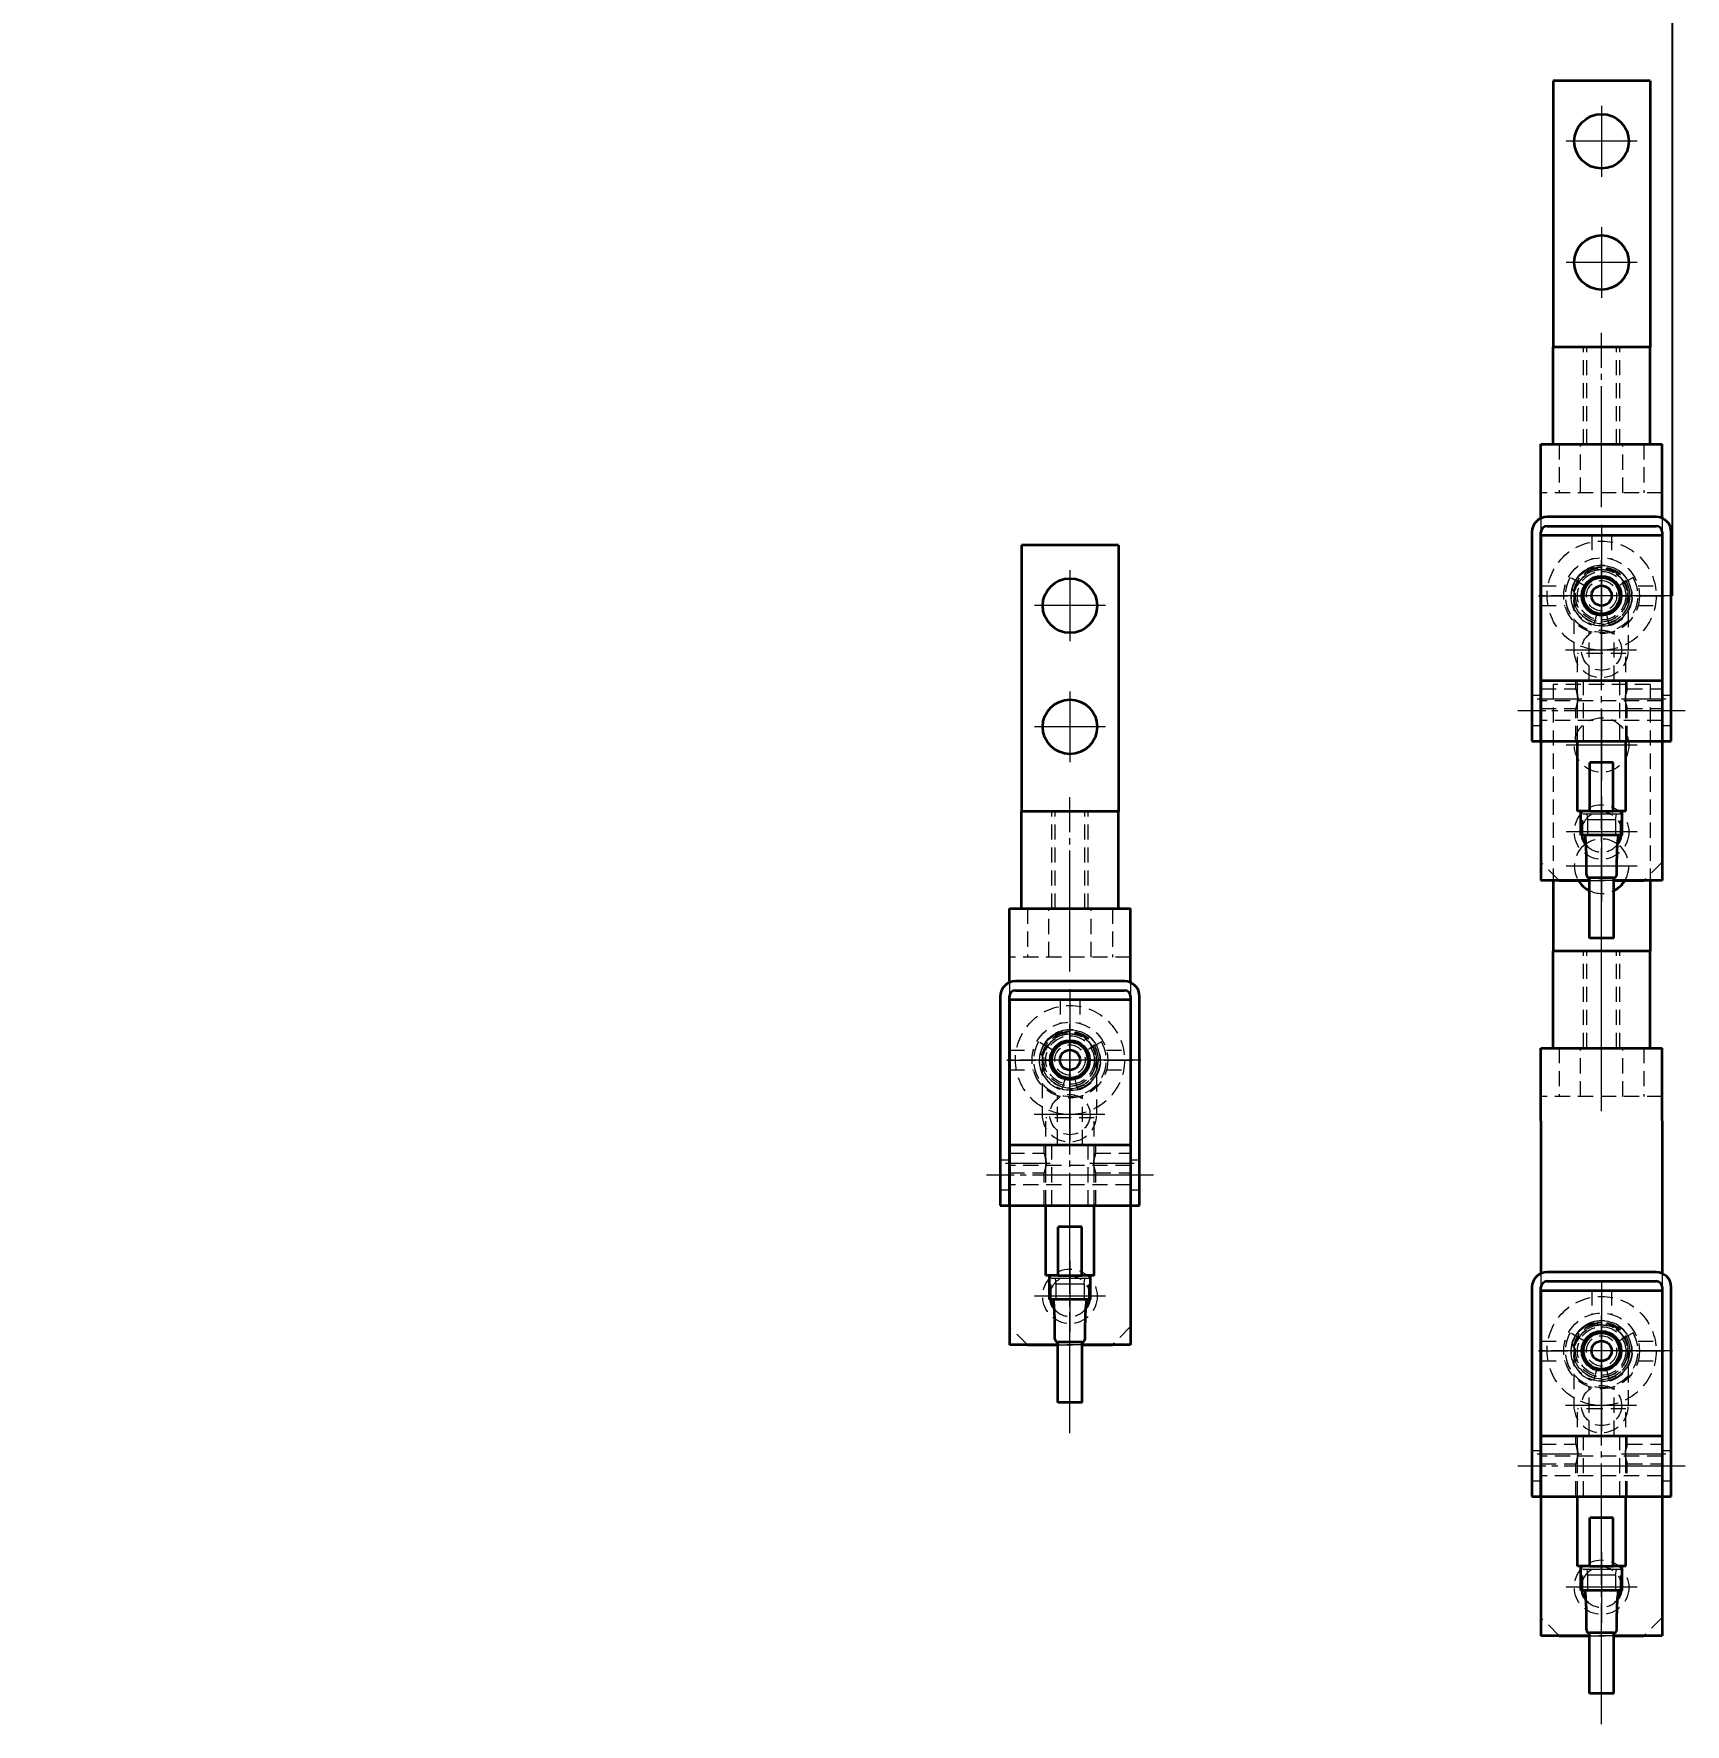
# Model space of a CAD drawing. Header units: millimetres. Extents: x 9439 to 18429, y 1498 to 3280.
# Drawn here: x 10300.6 to 10573.1, y 2663.4 to 2942.4 of the extents above; entities that cross this region are included whole.
import ezdxf

# ---------------------------------------------------------------- set-up
doc = ezdxf.new("R2010")
doc.units = ezdxf.units.MM
doc.linetypes.add('CENTER-HOKUTO', pattern=[23, 20, -1, 1, -1])
doc.linetypes.add('HIDDEN-HOKUTO', pattern=[3.8, 2.5, -1.3])
doc.layers.add('AM_7', color=2, linetype='CENTER-HOKUTO', lineweight=30)
doc.layers.add('AM_HID', color=1, linetype='HIDDEN-HOKUTO', lineweight=25)
doc.layers.add('word_dim', color=253, linetype='Continuous')
doc.styles.get("Standard").update_dxf_attribs({"font": 'romans.shx', "bigfont": 'bigfont.shx'})
doc.dimstyles.new('RS1-6', dxfattribs={"dimscale": 6, "dimtxt": 3.5, "dimasz": 3, "dimexe": 1, "dimexo": 0, "dimgap": 1, "dimtad": 3, "dimdsep": 46, "dimtxsty": 'Standard', "dimblk1": 'OPEN', "dimblk2": 'OPEN', "dimsah": 1, "dimcen": 0, "dimclrd": 256, "dimclre": 256, "dimclrt": 3, "dimadec": 0, "dimazin": 0, "dimtfac": 1, "dimtmove": 0, "dimatfit": 3, "dimldrblk": 'OPEN', "dimfxl": 0, "dimtolj": 1, "dimtzin": 0, "dimarcsym": 0})

# ---------------------------------------------------------------- blocks, each defined once
blk = doc.blocks.new('_Open')
at = {"color": 0, "lineweight": -2}
for p, q in [((-1, 0.167), (0, 0)), ((-1, -0.167), (0, 0)), ((0, 0), (-1, 0))]:
    blk.add_line(p, q, dxfattribs=at)
blk = doc.blocks.new('*D268')
at = {"layer": 'DEFPOINTS', "color": 0, "linetype": 'Continuous', "ltscale": 2}
for p in [(10571.05, 3021.93), (10571.05, 2849.66), (9753.73, 2829.08)]:
    blk.add_point(p, dxfattribs=at)
at = {"layer": 'word_dim', "linetype": 'Continuous', "lineweight": -2, "ltscale": 2}
for p, q in [((9753.73, 2829.08), (9753.73, 3027.93)), ((10571.05, 2849.66), (10571.05, 3027.93)), ((9771.73, 3021.93), (10553.05, 3021.93))]:
    blk.add_line(p, q, dxfattribs=at)
at = {"layer": 'word_dim', "linetype": 'Continuous', "lineweight": -2, "ltscale": 2, "xscale": 18, "yscale": 18, "zscale": 18, "rotation": 180}
blk.add_blockref('_Open', (9753.73, 3021.93), dxfattribs=at)
at = {"layer": 'word_dim', "linetype": 'Continuous', "lineweight": -2, "ltscale": 2, "xscale": 18, "yscale": 18, "zscale": 18}
blk.add_blockref('_Open', (10571.05, 3021.93), dxfattribs=at)
at = {"layer": 'word_dim', "color": 3, "linetype": 'Continuous', "ltscale": 2, "insert": (10162.39, 3038.43), "char_height": 21, "attachment_point": 5}
blk.add_mtext('\\A1;817.32', dxfattribs=at)

msp = doc.modelspace()

# ---------------------------------------------------------------- linework, layer by layer
at = {"color": 7, "lineweight": 35, "ltscale": 0.4}
for p, q in [((10567.349, 2934.659), (10551.349, 2934.659)), ((10551.349, 2874.659), (10551.349, 2890.659)), ((10567.349, 2890.659), (10551.349, 2890.659)), ((10567.349, 2874.659), (10567.349, 2890.659)), ((10479.601, 2858.019), (10463.601, 2858.019)), ((10463.601, 2798.019), (10463.601, 2814.019)), ((10479.601, 2814.019), (10463.601, 2814.019)), ((10479.601, 2798.019), (10479.601, 2814.019)), ((10551.349, 2775.006), (10551.349, 2791.006)), ((10567.349, 2791.006), (10551.349, 2791.006))]:
    msp.add_line(p, q, dxfattribs=at)
at = {"color": 7, "lineweight": 35}
for p, q in [((10551.349, 2934.659), (10551.349, 2890.659)), ((10567.349, 2934.659), (10567.349, 2890.659)), ((10549.349, 2874.659), (10569.349, 2874.659)), ((10547.849, 2860.159), (10547.849, 2825.659)), ((10549.349, 2825.659), (10549.349, 2860.159)), ((10569.349, 2860.159), (10569.349, 2825.659)), ((10570.849, 2825.659), (10570.849, 2860.159)), ((10463.601, 2858.019), (10463.601, 2814.019)), ((10479.601, 2858.019), (10479.601, 2814.019)), ((10549.349, 2859.659), (10569.349, 2859.659)), ((10549.349, 2859.659), (10549.349, 2835.659)), ((10569.349, 2859.659), (10569.349, 2835.659)), ((10549.349, 2835.659), (10569.349, 2835.659)), ((10549.349, 2835.659), (10569.349, 2835.659)), ((10549.349, 2825.659), (10569.349, 2825.659)), ((10549.349, 2825.659), (10549.349, 2802.659)), ((10569.349, 2825.659), (10569.349, 2802.659)), ((10569.349, 2825.659), (10569.349, 2805.659)), ((10461.601, 2798.019), (10481.601, 2798.019)), ((10460.101, 2783.519), (10460.101, 2749.019)), ((10461.601, 2749.019), (10461.601, 2783.519)), ((10461.601, 2783.019), (10481.601, 2783.019)), ((10461.601, 2783.019), (10461.601, 2759.019)), ((10481.601, 2783.519), (10481.601, 2749.019)), ((10481.601, 2783.019), (10481.601, 2759.019)), ((10483.101, 2749.019), (10483.101, 2783.519)), ((10549.349, 2775.006), (10569.349, 2775.006)), ((10549.349, 2763.006), (10549.349, 2737.798)), ((10569.349, 2763.006), (10569.349, 2737.798)), ((10461.601, 2759.019), (10481.601, 2759.019)), ((10461.601, 2759.019), (10481.601, 2759.019)), ((10461.601, 2749.019), (10481.601, 2749.019)), ((10461.601, 2749.019), (10461.601, 2726.019)), ((10481.601, 2749.019), (10481.601, 2726.019)), ((10481.601, 2749.019), (10481.601, 2729.019)), ((10547.849, 2735.506), (10547.849, 2701.006)), ((10549.349, 2701.006), (10549.349, 2735.506)), ((10549.349, 2735.006), (10569.349, 2735.006)), ((10549.349, 2735.006), (10549.349, 2711.006)), ((10569.349, 2735.506), (10569.349, 2701.006)), ((10569.349, 2735.006), (10569.349, 2711.006)), ((10570.849, 2701.006), (10570.849, 2735.506)), ((10549.349, 2711.006), (10569.349, 2711.006)), ((10549.349, 2711.006), (10569.349, 2711.006)), ((10549.349, 2701.006), (10569.349, 2701.006)), ((10549.349, 2701.006), (10549.349, 2678.006)), ((10569.349, 2701.006), (10569.349, 2678.006)), ((10569.349, 2701.006), (10569.349, 2681.006))]:
    msp.add_line(p, q, dxfattribs=at)
at = {"color": 7, "lineweight": 35, "ltscale": 0.3}
for p, q in [((10549.349, 2862.659), (10549.349, 2874.659)), ((10569.349, 2862.659), (10569.349, 2874.659)), ((10481.601, 2786.019), (10481.601, 2798.019)), ((10549.349, 2763.006), (10549.349, 2775.006)), ((10569.349, 2763.006), (10569.349, 2775.006))]:
    msp.add_line(p, q, dxfattribs=at)
at = {"color": 7, "lineweight": 35, "ltscale": 0.005215}
msp.add_line((10549.349, 2862.659), (10549.349, 2862.451), dxfattribs=at)
at = {"color": 7, "lineweight": 35, "ltscale": 0.45}
for p, q in [((10568.349, 2862.659), (10550.349, 2862.659)), ((10550.349, 2861.159), (10568.349, 2861.159)), ((10480.601, 2786.019), (10462.601, 2786.019)), ((10462.601, 2784.519), (10480.601, 2784.519)), ((10568.349, 2738.006), (10550.349, 2738.006)), ((10550.349, 2736.506), (10568.349, 2736.506))]:
    msp.add_line(p, q, dxfattribs=at)
at = {"color": 7, "lineweight": 35, "ltscale": 0.005217}
for p, q in [((10569.349, 2862.659), (10569.349, 2862.45)), ((10481.601, 2786.019), (10481.601, 2785.81))]:
    msp.add_line(p, q, dxfattribs=at)
at = {"color": 7, "lineweight": 35, "ltscale": 0.00625}
for p, q in [((10556.099, 2849.659), (10556.349, 2849.659)), ((10556.749, 2851.156), (10556.533, 2851.281)), ((10562.166, 2851.281), (10561.949, 2851.156)), ((10562.349, 2849.659), (10562.599, 2849.659)), ((10469.001, 2774.516), (10468.784, 2774.64)), ((10474.418, 2774.64), (10474.201, 2774.516)), ((10468.351, 2773.019), (10468.601, 2773.019)), ((10474.601, 2773.019), (10474.851, 2773.019)), ((10556.749, 2726.503), (10556.533, 2726.628)), ((10562.166, 2726.628), (10561.949, 2726.503)), ((10556.099, 2725.006), (10556.349, 2725.006)), ((10562.349, 2725.006), (10562.599, 2725.006)), ((10558.573, 2722.108), (10558.508, 2721.867)), ((10560.19, 2721.867), (10560.126, 2722.108))]:
    msp.add_line(p, q, dxfattribs=at)
at = {"color": 7, "lineweight": 35, "ltscale": 0.006249}
for p, q in [((10558.573, 2846.761), (10558.508, 2846.52)), ((10560.19, 2846.52), (10560.126, 2846.761)), ((10470.825, 2770.121), (10470.76, 2769.88)), ((10472.442, 2769.88), (10472.378, 2770.121))]:
    msp.add_line(p, q, dxfattribs=at)
at = {"color": 7, "lineweight": 35, "ltscale": 0.25}
for p, q in [((10549.349, 2835.659), (10549.349, 2825.659)), ((10569.349, 2835.659), (10569.349, 2825.659)), ((10557.349, 2793.109), (10557.349, 2803.109)), ((10561.349, 2793.109), (10561.349, 2803.109)), ((10461.601, 2759.019), (10461.601, 2749.019)), ((10481.601, 2759.019), (10481.601, 2749.019)), ((10469.601, 2716.469), (10469.601, 2726.469)), ((10473.601, 2716.469), (10473.601, 2726.469)), ((10549.349, 2711.006), (10549.349, 2701.006)), ((10569.349, 2711.006), (10569.349, 2701.006)), ((10557.349, 2668.456), (10557.349, 2678.456)), ((10561.349, 2668.456), (10561.349, 2678.456))]:
    msp.add_line(p, q, dxfattribs=at)
at = {"color": 7, "lineweight": 35, "ltscale": 0.0375}
for p, q in [((10547.849, 2825.659), (10549.349, 2825.659)), ((10569.349, 2825.659), (10570.849, 2825.659)), ((10460.101, 2749.019), (10461.601, 2749.019)), ((10481.601, 2749.019), (10483.101, 2749.019)), ((10547.849, 2701.006), (10549.349, 2701.006)), ((10569.349, 2701.006), (10570.849, 2701.006))]:
    msp.add_line(p, q, dxfattribs=at)
at = {"color": 7, "lineweight": 35, "ltscale": 0.288748}
for p, q in [((10555.349, 2814.109), (10555.349, 2825.659)), ((10467.601, 2737.469), (10467.601, 2749.019)), ((10555.349, 2689.456), (10555.349, 2701.006)), ((10563.349, 2689.456), (10563.349, 2701.006))]:
    msp.add_line(p, q, dxfattribs=at)
at = {"color": 7, "lineweight": 35, "ltscale": 0.28875}
msp.add_line((10563.349, 2814.109), (10563.349, 2825.659), dxfattribs=at)
at = {"color": 7, "lineweight": 35, "ltscale": 0.04841}
for p, q in [((10559.349, 2822.109), (10557.413, 2822.109)), ((10473.538, 2745.469), (10471.601, 2745.469)), ((10559.349, 2697.456), (10557.413, 2697.456))]:
    msp.add_line(p, q, dxfattribs=at)
at = {"color": 7, "lineweight": 35, "ltscale": 0.2}
for p, q in [((10557.413, 2814.109), (10557.413, 2822.109)), ((10561.286, 2814.109), (10561.286, 2822.109)), ((10557.349, 2802.659), (10549.349, 2802.659)), ((10569.349, 2802.659), (10561.349, 2802.659)), ((10469.665, 2737.469), (10469.665, 2745.469)), ((10473.538, 2737.469), (10473.538, 2745.469)), ((10557.413, 2689.456), (10557.413, 2697.456)), ((10561.286, 2689.456), (10561.286, 2697.456)), ((10557.349, 2678.006), (10549.349, 2678.006)), ((10569.349, 2678.006), (10561.349, 2678.006))]:
    msp.add_line(p, q, dxfattribs=at)
at = {"color": 7, "lineweight": 35, "ltscale": 0.048413}
for p, q in [((10561.286, 2822.109), (10559.349, 2822.109)), ((10471.601, 2745.469), (10469.665, 2745.469)), ((10561.286, 2697.456), (10559.349, 2697.456))]:
    msp.add_line(p, q, dxfattribs=at)
at = {"color": 7, "lineweight": 35, "ltscale": 0.05159}
for p, q in [((10557.413, 2814.109), (10555.349, 2814.109)), ((10475.601, 2737.469), (10473.538, 2737.469)), ((10557.413, 2689.456), (10555.349, 2689.456))]:
    msp.add_line(p, q, dxfattribs=at)
at = {"color": 7, "lineweight": 35, "ltscale": 0.1}
for p, q in [((10555.949, 2810.109), (10555.949, 2814.109)), ((10562.749, 2810.109), (10562.749, 2814.109)), ((10468.201, 2733.469), (10468.201, 2737.469)), ((10475.001, 2733.469), (10475.001, 2737.469)), ((10555.949, 2685.456), (10555.949, 2689.456)), ((10562.749, 2685.456), (10562.749, 2689.456))]:
    msp.add_line(p, q, dxfattribs=at)
at = {"color": 7, "lineweight": 35, "ltscale": 0.096823}
for p, q in [((10557.413, 2814.109), (10561.286, 2814.109)), ((10469.665, 2737.469), (10473.538, 2737.469)), ((10557.413, 2689.456), (10561.286, 2689.456))]:
    msp.add_line(p, q, dxfattribs=at)
at = {"color": 7, "lineweight": 35, "ltscale": 0.051587}
for p, q in [((10563.349, 2814.109), (10561.286, 2814.109)), ((10469.665, 2737.469), (10467.601, 2737.469)), ((10563.349, 2689.456), (10561.286, 2689.456))]:
    msp.add_line(p, q, dxfattribs=at)
at = {"color": 7, "lineweight": 35, "ltscale": 0.085001}
for p, q in [((10559.349, 2810.109), (10555.949, 2810.109)), ((10562.749, 2810.109), (10559.349, 2810.109)), ((10471.601, 2733.469), (10468.201, 2733.469)), ((10562.749, 2685.456), (10559.349, 2685.456))]:
    msp.add_line(p, q, dxfattribs=at)
at = {"color": 7, "lineweight": 35, "ltscale": 0.067499}
msp.add_line((10556.849, 2803.609), (10556.849, 2806.309), dxfattribs=at)
at = {"color": 7, "lineweight": 35, "ltscale": 0.0675}
for p, q in [((10561.849, 2803.609), (10561.849, 2806.309)), ((10469.101, 2726.969), (10469.101, 2729.669)), ((10474.101, 2726.969), (10474.101, 2729.669)), ((10556.849, 2678.956), (10556.849, 2681.656)), ((10561.849, 2678.956), (10561.849, 2681.656))]:
    msp.add_line(p, q, dxfattribs=at)
at = {"color": 7, "lineweight": 35, "ltscale": 0.291327}
for p, q in [((10551.349, 2802.659), (10551.349, 2791.006)), ((10567.349, 2802.659), (10567.349, 2791.006))]:
    msp.add_line(p, q, dxfattribs=at)
at = {"color": 7, "lineweight": 35, "ltscale": 0.125}
for p, q in [((10552.349, 2802.659), (10557.349, 2802.659)), ((10561.349, 2802.659), (10566.349, 2802.659)), ((10552.349, 2678.006), (10557.349, 2678.006)), ((10561.349, 2678.006), (10566.349, 2678.006))]:
    msp.add_line(p, q, dxfattribs=at)
at = {"color": 7, "lineweight": 35, "ltscale": 0.05}
for p, q in [((10559.349, 2803.109), (10557.349, 2803.109)), ((10561.349, 2803.109), (10559.349, 2803.109)), ((10559.349, 2793.109), (10557.349, 2793.109)), ((10561.349, 2793.109), (10559.349, 2793.109)), ((10471.601, 2726.469), (10469.601, 2726.469)), ((10473.601, 2726.469), (10471.601, 2726.469)), ((10471.601, 2716.469), (10469.601, 2716.469)), ((10473.601, 2716.469), (10471.601, 2716.469)), ((10559.349, 2678.456), (10557.349, 2678.456)), ((10561.349, 2678.456), (10559.349, 2678.456)), ((10559.349, 2668.456), (10557.349, 2668.456)), ((10561.349, 2668.456), (10559.349, 2668.456))]:
    msp.add_line(p, q, dxfattribs=at)
at = {"color": 7, "lineweight": 35, "ltscale": 0.300001}
msp.add_line((10461.601, 2786.019), (10461.601, 2798.019), dxfattribs=at)
at = {"color": 7, "lineweight": 35, "ltscale": 0.400001}
msp.add_line((10567.349, 2775.006), (10567.349, 2791.006), dxfattribs=at)
at = {"color": 7, "lineweight": 35, "ltscale": 0.005216}
msp.add_line((10461.601, 2786.019), (10461.601, 2785.81), dxfattribs=at)
at = {"color": 7, "lineweight": 35, "ltscale": 0.288749}
msp.add_line((10475.601, 2737.469), (10475.601, 2749.019), dxfattribs=at)
at = {"color": 7, "lineweight": 35, "ltscale": 0.084998}
for p, q in [((10475.001, 2733.469), (10471.601, 2733.469)), ((10559.349, 2685.456), (10555.949, 2685.456))]:
    msp.add_line(p, q, dxfattribs=at)
at = {"color": 7, "lineweight": 35, "ltscale": 0.199997}
msp.add_line((10469.601, 2726.019), (10461.601, 2726.019), dxfattribs=at)
at = {"color": 7, "lineweight": 35, "ltscale": 0.124997}
msp.add_line((10464.601, 2726.019), (10469.601, 2726.019), dxfattribs=at)
at = {"color": 7, "lineweight": 35, "ltscale": 0.200003}
msp.add_line((10481.601, 2726.019), (10473.601, 2726.019), dxfattribs=at)
at = {"color": 7, "lineweight": 35, "ltscale": 0.125003}
msp.add_line((10473.601, 2726.019), (10478.601, 2726.019), dxfattribs=at)
at = {"color": 7, "lineweight": 35}
for centre, radius in [((10559.349, 2924.659), 4.5), ((10559.349, 2904.659), 4.5), ((10471.601, 2848.019), 4.5), ((10559.349, 2849.659), 3.25), ((10559.349, 2849.659), 3), ((10559.349, 2849.659), 1.66), ((10471.601, 2828.019), 4.5), ((10471.601, 2773.019), 3.25), ((10471.601, 2773.019), 3), ((10471.601, 2773.019), 1.66), ((10559.349, 2725.006), 3.25), ((10559.349, 2725.006), 3), ((10559.349, 2725.006), 1.66)]:
    msp.add_circle(centre, radius, dxfattribs=at)
for centre, radius, start, end in [((10550.349, 2860.159), 2.5, 89.99995, 179.99995), ((10568.349, 2860.159), 2.5, 359.99995, 89.99995), ((10550.349, 2860.159), 1, 89.99995, 179.99995), ((10568.349, 2860.159), 1, 359.99995, 89.99995), ((10559.349, 2849.659), 3, 359.99995, 29.92639), ((10559.349, 2849.659), 3, 254.99995, 284.99995), ((10559.349, 2810.659), 3.323, 189.52775, 219.24853), ((10522.569, 2806.309), 34.28, 359.99995, 6.3644), ((10596.129, 2806.309), 34.28, 173.6355, 179.99995), ((10559.349, 2810.659), 3.323, 320.75069, 350.47214), ((10559.349, 2805.006), 4.5, 125.02997, 126.00031), ((10559.349, 2805.006), 4.5, 54.00321, 54.97557), ((10559.349, 2805.006), 4.5, 211.43528, 243.60945), ((10557.349, 2803.609), 0.5, 180.00195, 270.53122), ((10561.349, 2803.609), 0.5, 269.46868, 359.99796), ((10559.349, 2805.006), 4.5, 296.38505, 328.56452), ((10462.601, 2783.519), 2.5, 89.99995, 179.99995), ((10462.601, 2783.519), 1, 89.99995, 179.99995), ((10480.601, 2783.519), 2.5, 359.99995, 89.99995), ((10480.601, 2783.519), 1, 359.99995, 89.99995), ((10471.601, 2773.019), 3, 359.99995, 29.92639), ((10471.601, 2773.019), 3, 254.99995, 284.99995), ((10550.349, 2735.506), 2.5, 89.99995, 179.99995), ((10568.349, 2735.506), 2.5, 359.99995, 89.99995), ((10550.349, 2735.506), 1, 89.99995, 179.99995), ((10568.349, 2735.506), 1, 359.99995, 89.99995), ((10471.601, 2734.019), 3.323, 189.52775, 219.24853), ((10434.821, 2729.669), 34.28, 359.99995, 6.3644), ((10508.381, 2729.669), 34.28, 173.6355, 179.99995), ((10471.601, 2734.019), 3.323, 320.75069, 350.47214), ((10469.601, 2726.969), 0.5, 180.00195, 270.53122), ((10473.601, 2726.969), 0.5, 269.46868, 359.99796), ((10559.349, 2725.006), 3, 359.99995, 29.92639), ((10559.349, 2725.006), 3, 254.99995, 284.99995), ((10559.349, 2686.006), 3.323, 189.52775, 219.24853), ((10522.569, 2681.656), 34.28, 359.99995, 6.3644), ((10596.129, 2681.656), 34.28, 173.6355, 179.99995), ((10559.349, 2686.006), 3.323, 320.75069, 350.47214), ((10557.349, 2678.956), 0.5, 180.00195, 270.53122), ((10561.349, 2678.956), 0.5, 269.46868, 359.99796)]:
    msp.add_arc(centre, radius, start, end, dxfattribs=at)
at = {"layer": 'AM_7', "color": 2, "lineweight": 13}
for p, q in [((10559.349, 2930.509), (10559.349, 2918.809)), ((10565.199, 2924.659), (10553.499, 2924.659)), ((10559.349, 2910.509), (10559.349, 2898.809)), ((10565.199, 2904.659), (10553.499, 2904.659)), ((10559.349, 2864.259), (10559.349, 2893.059)), ((10559.349, 2861.359), (10559.349, 2837.959)), ((10559.349, 2860.056), (10559.349, 2855.299)), ((10559.267, 2855.509), (10559.267, 2843.809)), ((10471.601, 2853.869), (10471.601, 2842.169)), ((10571.049, 2849.659), (10547.649, 2849.659)), ((10548.953, 2849.659), (10553.71, 2849.659)), ((10565.117, 2849.659), (10553.418, 2849.659)), ((10559.349, 2788.054), (10559.349, 2848.714)), ((10564.989, 2849.659), (10569.746, 2849.659)), ((10477.451, 2848.019), (10465.751, 2848.019)), ((10559.267, 2846.509), (10559.267, 2834.809)), ((10559.349, 2844.98), (10559.349, 2836.339)), ((10565.117, 2840.659), (10553.418, 2840.659)), ((10563.67, 2840.659), (10555.029, 2840.659)), ((10471.601, 2833.869), (10471.601, 2822.169)), ((10548.737, 2832.659), (10556.083, 2832.659)), ((10562.64, 2832.659), (10569.959, 2832.659)), ((10573.149, 2830.659), (10545.549, 2830.659)), ((10559.349, 2830.856), (10559.349, 2819.156)), ((10477.451, 2828.019), (10465.751, 2828.019)), ((10565.199, 2825.006), (10553.499, 2825.006)), ((10471.601, 2787.619), (10471.601, 2816.419)), ((10559.349, 2816.509), (10559.349, 2804.809)), ((10565.199, 2810.659), (10553.499, 2810.659)), ((10559.349, 2810.856), (10559.349, 2799.156)), ((10565.199, 2805.006), (10553.499, 2805.006)), ((10559.349, 2764.606), (10559.349, 2793.406)), ((10559.349, 2773.406), (10559.349, 2792.606)), ((10471.601, 2784.719), (10471.601, 2761.319)), ((10471.601, 2783.415), (10471.601, 2778.659)), ((10471.519, 2778.869), (10471.519, 2767.169)), ((10483.301, 2773.019), (10459.901, 2773.019)), ((10461.205, 2773.019), (10465.961, 2773.019)), ((10477.369, 2773.019), (10465.669, 2773.019)), ((10471.601, 2711.414), (10471.601, 2772.074)), ((10477.241, 2773.019), (10481.997, 2773.019)), ((10471.519, 2769.869), (10471.519, 2758.169)), ((10471.601, 2768.34), (10471.601, 2759.699)), ((10477.369, 2764.019), (10465.669, 2764.019)), ((10475.922, 2764.019), (10467.281, 2764.019)), ((10485.401, 2754.019), (10457.801, 2754.019)), ((10460.989, 2756.019), (10468.335, 2756.019)), ((10474.892, 2756.019), (10482.211, 2756.019)), ((10471.601, 2739.869), (10471.601, 2728.169)), ((10559.349, 2736.706), (10559.349, 2713.306)), ((10559.349, 2735.403), (10559.349, 2730.646)), ((10477.451, 2734.019), (10465.751, 2734.019)), ((10559.267, 2730.856), (10559.267, 2719.156)), ((10571.049, 2725.006), (10547.649, 2725.006)), ((10548.953, 2725.006), (10553.71, 2725.006)), ((10565.117, 2725.006), (10553.418, 2725.006)), ((10559.349, 2663.401), (10559.349, 2724.061)), ((10564.989, 2725.006), (10569.746, 2725.006)), ((10559.267, 2721.856), (10559.267, 2710.156)), ((10559.349, 2720.327), (10559.349, 2711.686)), ((10565.117, 2716.006), (10553.418, 2716.006)), ((10563.67, 2716.006), (10555.029, 2716.006)), ((10548.737, 2708.006), (10556.083, 2708.006)), ((10562.64, 2708.006), (10569.959, 2708.006)), ((10573.149, 2706.006), (10545.549, 2706.006)), ((10559.349, 2691.856), (10559.349, 2680.156)), ((10565.199, 2686.006), (10553.499, 2686.006))]:
    msp.add_line(p, q, dxfattribs=at)
at = {"layer": 'AM_HID', "color": 1, "lineweight": 13}
for p, q in [((10556.349, 2874.659), (10556.349, 2890.659)), ((10556.349, 2874.659), (10556.349, 2890.659)), ((10556.891, 2874.659), (10556.891, 2890.659)), ((10556.891, 2874.659), (10556.891, 2890.659)), ((10561.808, 2874.659), (10561.808, 2890.659)), ((10561.808, 2874.659), (10561.808, 2890.659)), ((10562.349, 2874.659), (10562.349, 2890.659)), ((10562.349, 2874.659), (10562.349, 2890.659)), ((10551.349, 2874.659), (10567.349, 2874.659)), ((10552.349, 2874.659), (10552.349, 2866.659)), ((10555.849, 2866.659), (10555.849, 2874.659)), ((10562.849, 2866.659), (10562.849, 2874.659)), ((10566.349, 2874.659), (10566.349, 2866.659)), ((10569.349, 2866.659), (10549.349, 2866.659)), ((10549.349, 2862.451), (10549.349, 2860.159)), ((10569.349, 2862.45), (10569.349, 2860.159)), ((10549.349, 2859.659), (10549.349, 2835.659)), ((10557.728, 2859.659), (10557.728, 2855.695)), ((10560.97, 2859.659), (10560.97, 2855.695)), ((10569.349, 2859.659), (10569.349, 2835.659)), ((10556.533, 2851.281), (10554.149, 2852.653)), ((10564.549, 2852.653), (10562.166, 2851.281)), ((10549.349, 2851.28), (10553.313, 2851.28)), ((10554.249, 2849.659), (10556.099, 2849.659)), ((10554.645, 2851.251), (10554.673, 2851.337)), ((10554.767, 2849.659), (10554.767, 2840.659)), ((10562.599, 2849.659), (10564.449, 2849.659)), ((10563.767, 2840.659), (10563.767, 2849.659)), ((10565.385, 2851.28), (10569.349, 2851.28)), ((10549.349, 2848.038), (10553.313, 2848.038)), ((10558.508, 2846.52), (10558.029, 2844.733)), ((10560.669, 2844.733), (10560.19, 2846.52)), ((10565.385, 2848.038), (10569.349, 2848.038)), ((10557.393, 2843.723), (10557.282, 2843.659)), ((10557.393, 2843.723), (10557.282, 2843.659)), ((10557.599, 2843.659), (10557.282, 2843.659)), ((10557.599, 2843.659), (10557.282, 2843.659)), ((10557.282, 2835.659), (10557.282, 2843.659)), ((10557.282, 2835.659), (10557.282, 2843.659)), ((10559.349, 2845.359), (10559.349, 2844.659)), ((10561.416, 2843.659), (10561.099, 2843.659)), ((10561.416, 2843.659), (10561.099, 2843.659)), ((10561.305, 2843.723), (10561.416, 2843.659)), ((10561.305, 2843.723), (10561.416, 2843.659)), ((10561.416, 2835.659), (10561.416, 2843.659)), ((10561.416, 2835.659), (10561.416, 2843.659)), ((10559.349, 2840.109), (10555.349, 2840.109)), ((10555.349, 2825.659), (10555.349, 2840.109)), ((10563.349, 2840.109), (10559.349, 2840.109)), ((10563.349, 2825.659), (10563.349, 2840.109)), ((10567.349, 2835.006), (10551.349, 2835.006)), ((10551.349, 2835.006), (10551.349, 2802.659)), ((10555.099, 2834.281), (10555.099, 2835.659)), ((10556.349, 2825.659), (10556.349, 2835.659)), ((10556.349, 2825.659), (10556.349, 2835.659)), ((10562.349, 2825.659), (10562.349, 2835.659)), ((10562.349, 2825.659), (10562.349, 2835.659)), ((10563.599, 2834.28), (10563.599, 2835.659)), ((10567.349, 2835.006), (10567.349, 2802.659)), ((10549.349, 2833.159), (10547.849, 2833.159)), ((10549.349, 2833.159), (10547.849, 2833.159)), ((10549.349, 2834.28), (10555.099, 2834.281)), ((10569.349, 2832.28), (10549.349, 2832.28)), ((10569.349, 2832.28), (10549.349, 2832.28)), ((10563.599, 2834.28), (10569.349, 2834.28)), ((10570.849, 2833.159), (10569.349, 2833.159)), ((10570.849, 2833.159), (10569.349, 2833.159)), ((10549.349, 2831.038), (10555.099, 2831.038)), ((10569.349, 2829.038), (10549.349, 2829.038)), ((10569.349, 2829.038), (10549.349, 2829.038)), ((10555.099, 2825.659), (10555.099, 2831.038)), ((10563.599, 2831.038), (10569.349, 2831.038)), ((10563.599, 2825.659), (10563.599, 2831.038)), ((10549.349, 2828.159), (10547.849, 2828.159)), ((10549.349, 2828.159), (10547.849, 2828.159)), ((10570.849, 2828.159), (10569.349, 2828.159)), ((10570.849, 2828.159), (10569.349, 2828.159)), ((10549.349, 2825.659), (10549.349, 2805.659)), ((10557.413, 2814.109), (10557.413, 2822.109)), ((10561.286, 2814.109), (10561.286, 2822.109)), ((10468.601, 2798.019), (10468.601, 2814.019)), ((10468.601, 2798.019), (10468.601, 2814.019)), ((10469.143, 2798.019), (10469.143, 2814.019)), ((10469.143, 2798.019), (10469.143, 2814.019)), ((10474.06, 2798.019), (10474.06, 2814.019)), ((10474.06, 2798.019), (10474.06, 2814.019)), ((10474.601, 2798.019), (10474.601, 2814.019)), ((10474.601, 2798.019), (10474.601, 2814.019)), ((10556.246, 2810.109), (10556.246, 2813.609)), ((10556.904, 2813.609), (10556.246, 2813.609)), ((10559.349, 2813.609), (10556.904, 2813.609)), ((10556.904, 2813.609), (10557.03, 2812.709)), ((10557.03, 2812.709), (10557.03, 2810.109)), ((10557.03, 2812.709), (10559.349, 2812.709)), ((10560.746, 2814.109), (10557.953, 2814.109)), ((10561.794, 2813.609), (10559.349, 2813.609)), ((10559.349, 2812.709), (10561.669, 2812.709)), ((10561.669, 2812.709), (10561.794, 2813.609)), ((10561.669, 2812.709), (10561.669, 2810.109)), ((10562.452, 2813.609), (10561.794, 2813.609)), ((10562.452, 2810.109), (10562.452, 2813.609)), ((10552.349, 2802.659), (10549.349, 2805.659)), ((10569.349, 2805.659), (10566.349, 2802.659)), ((10557.354, 2803.109), (10557.349, 2803.109)), ((10561.349, 2802.659), (10557.349, 2802.659)), ((10557.349, 2802.659), (10561.349, 2802.659)), ((10559.349, 2803.109), (10557.354, 2803.109)), ((10561.345, 2803.109), (10559.349, 2803.109)), ((10561.349, 2803.109), (10561.345, 2803.109)), ((10463.601, 2798.019), (10479.601, 2798.019)), ((10464.601, 2798.019), (10464.601, 2790.019)), ((10468.101, 2790.019), (10468.101, 2798.019)), ((10475.101, 2790.019), (10475.101, 2798.019)), ((10478.601, 2798.019), (10478.601, 2790.019)), ((10481.601, 2790.019), (10461.601, 2790.019)), ((10556.349, 2775.006), (10556.349, 2791.006)), ((10556.349, 2775.006), (10556.349, 2791.006)), ((10556.891, 2775.006), (10556.891, 2791.006)), ((10556.891, 2775.006), (10556.891, 2791.006)), ((10561.808, 2775.006), (10561.808, 2791.006)), ((10561.808, 2775.006), (10561.808, 2791.006)), ((10562.349, 2775.006), (10562.349, 2791.006)), ((10562.349, 2775.006), (10562.349, 2791.006)), ((10461.601, 2785.81), (10461.601, 2783.519)), ((10481.601, 2785.81), (10481.601, 2783.519)), ((10461.601, 2783.019), (10461.601, 2759.019)), ((10469.98, 2783.019), (10469.98, 2779.055)), ((10473.222, 2783.019), (10473.222, 2779.055)), ((10481.601, 2783.019), (10481.601, 2759.019)), ((10468.784, 2774.64), (10466.401, 2776.012)), ((10476.801, 2776.012), (10474.418, 2774.64)), ((10461.601, 2774.64), (10465.565, 2774.64)), ((10466.897, 2774.611), (10466.925, 2774.697)), ((10477.637, 2774.64), (10481.601, 2774.64)), ((10551.349, 2775.006), (10567.349, 2775.006)), ((10552.349, 2775.006), (10552.349, 2767.006)), ((10555.849, 2767.006), (10555.849, 2775.006)), ((10562.849, 2767.006), (10562.849, 2775.006)), ((10566.349, 2775.006), (10566.349, 2767.006)), ((10461.601, 2771.398), (10465.565, 2771.398)), ((10466.501, 2773.019), (10468.351, 2773.019)), ((10467.019, 2773.019), (10467.019, 2764.019)), ((10474.851, 2773.019), (10476.701, 2773.019)), ((10476.019, 2764.019), (10476.019, 2773.019)), ((10477.637, 2771.398), (10481.601, 2771.398)), ((10470.76, 2769.88), (10470.281, 2768.093)), ((10471.601, 2768.719), (10471.601, 2768.019)), ((10472.921, 2768.093), (10472.442, 2769.88)), ((10469.645, 2767.083), (10469.534, 2767.019)), ((10469.645, 2767.083), (10469.534, 2767.019)), ((10469.851, 2767.019), (10469.534, 2767.019)), ((10469.851, 2767.019), (10469.534, 2767.019)), ((10469.534, 2759.019), (10469.534, 2767.019)), ((10469.534, 2759.019), (10469.534, 2767.019)), ((10473.668, 2767.019), (10473.351, 2767.019)), ((10473.668, 2767.019), (10473.351, 2767.019)), ((10473.557, 2767.083), (10473.668, 2767.019)), ((10473.557, 2767.083), (10473.668, 2767.019)), ((10473.668, 2759.019), (10473.668, 2767.019)), ((10473.668, 2759.019), (10473.668, 2767.019)), ((10569.349, 2767.006), (10549.349, 2767.006)), ((10471.601, 2763.469), (10467.601, 2763.469)), ((10467.601, 2749.019), (10467.601, 2763.469)), ((10475.601, 2763.469), (10471.601, 2763.469)), ((10475.601, 2749.019), (10475.601, 2763.469)), ((10461.601, 2756.519), (10460.101, 2756.519)), ((10461.601, 2756.519), (10460.101, 2756.519)), ((10461.601, 2757.64), (10467.351, 2757.641)), ((10467.351, 2757.641), (10467.351, 2759.019)), ((10468.601, 2749.019), (10468.601, 2759.019)), ((10468.601, 2749.019), (10468.601, 2759.019)), ((10474.601, 2749.019), (10474.601, 2759.019)), ((10474.601, 2749.019), (10474.601, 2759.019)), ((10475.851, 2757.64), (10475.851, 2759.019)), ((10475.851, 2757.64), (10481.601, 2757.64)), ((10483.101, 2756.519), (10481.601, 2756.519)), ((10483.101, 2756.519), (10481.601, 2756.519)), ((10481.601, 2755.64), (10461.601, 2755.64)), ((10481.601, 2755.64), (10461.601, 2755.64)), ((10461.601, 2754.398), (10467.351, 2754.398)), ((10467.351, 2749.019), (10467.351, 2754.398)), ((10475.851, 2754.398), (10481.601, 2754.398)), ((10475.851, 2749.019), (10475.851, 2754.398)), ((10461.601, 2751.519), (10460.101, 2751.519)), ((10461.601, 2751.519), (10460.101, 2751.519)), ((10481.601, 2752.398), (10461.601, 2752.398)), ((10481.601, 2752.398), (10461.601, 2752.398)), ((10483.101, 2751.519), (10481.601, 2751.519)), ((10483.101, 2751.519), (10481.601, 2751.519)), ((10461.601, 2749.019), (10461.601, 2729.019)), ((10469.665, 2737.469), (10469.665, 2745.469)), ((10473.538, 2737.469), (10473.538, 2745.469)), ((10468.498, 2733.469), (10468.498, 2736.969)), ((10469.156, 2736.969), (10468.498, 2736.969)), ((10471.601, 2736.969), (10469.156, 2736.969)), ((10469.156, 2736.969), (10469.281, 2736.069)), ((10472.997, 2737.469), (10470.205, 2737.469)), ((10474.046, 2736.969), (10471.601, 2736.969)), ((10473.921, 2736.069), (10474.046, 2736.969)), ((10474.704, 2736.969), (10474.046, 2736.969)), ((10474.704, 2733.469), (10474.704, 2736.969)), ((10549.349, 2737.798), (10549.349, 2735.506)), ((10569.349, 2737.798), (10569.349, 2735.506)), ((10469.281, 2736.069), (10469.281, 2733.469)), ((10469.281, 2736.069), (10471.601, 2736.069)), ((10471.601, 2736.069), (10473.921, 2736.069)), ((10473.921, 2736.069), (10473.921, 2733.469)), ((10549.349, 2735.006), (10549.349, 2711.006)), ((10557.728, 2735.006), (10557.728, 2731.042)), ((10560.97, 2735.006), (10560.97, 2731.042)), ((10569.349, 2735.006), (10569.349, 2711.006)), ((10464.601, 2726.019), (10461.601, 2729.019)), ((10481.601, 2729.019), (10478.601, 2726.019)), ((10469.606, 2726.469), (10469.601, 2726.469)), ((10473.601, 2726.019), (10469.601, 2726.019)), ((10469.601, 2726.019), (10473.601, 2726.019)), ((10471.601, 2726.469), (10469.606, 2726.469)), ((10473.596, 2726.469), (10471.601, 2726.469)), ((10473.601, 2726.469), (10473.596, 2726.469)), ((10549.349, 2726.627), (10553.313, 2726.627)), ((10556.533, 2726.628), (10554.149, 2727.999)), ((10554.645, 2726.598), (10554.673, 2726.684)), ((10564.549, 2727.999), (10562.166, 2726.628)), ((10565.385, 2726.627), (10569.349, 2726.627)), ((10549.349, 2723.385), (10553.313, 2723.385)), ((10554.249, 2725.006), (10556.099, 2725.006)), ((10554.767, 2725.006), (10554.767, 2716.006)), ((10562.599, 2725.006), (10564.449, 2725.006)), ((10563.767, 2716.006), (10563.767, 2725.006)), ((10565.385, 2723.385), (10569.349, 2723.385)), ((10558.508, 2721.867), (10558.029, 2720.08)), ((10559.349, 2720.706), (10559.349, 2720.006)), ((10560.669, 2720.08), (10560.19, 2721.867)), ((10557.393, 2719.07), (10557.282, 2719.006)), ((10557.393, 2719.07), (10557.282, 2719.006)), ((10557.599, 2719.006), (10557.282, 2719.006)), ((10557.599, 2719.006), (10557.282, 2719.006)), ((10557.282, 2711.006), (10557.282, 2719.006)), ((10557.282, 2711.006), (10557.282, 2719.006)), ((10561.416, 2719.006), (10561.099, 2719.006)), ((10561.416, 2719.006), (10561.099, 2719.006)), ((10561.305, 2719.07), (10561.416, 2719.006)), ((10561.305, 2719.07), (10561.416, 2719.006)), ((10561.416, 2711.006), (10561.416, 2719.006)), ((10561.416, 2711.006), (10561.416, 2719.006)), ((10559.349, 2715.456), (10555.349, 2715.456)), ((10555.349, 2701.006), (10555.349, 2715.456)), ((10563.349, 2715.456), (10559.349, 2715.456)), ((10563.349, 2701.006), (10563.349, 2715.456)), ((10549.349, 2709.627), (10555.099, 2709.628)), ((10555.099, 2709.628), (10555.099, 2711.006)), ((10556.349, 2701.006), (10556.349, 2711.006)), ((10556.349, 2701.006), (10556.349, 2711.006)), ((10562.349, 2701.006), (10562.349, 2711.006)), ((10562.349, 2701.006), (10562.349, 2711.006)), ((10563.599, 2709.627), (10563.599, 2711.006)), ((10563.599, 2709.627), (10569.349, 2709.627)), ((10549.349, 2708.506), (10547.849, 2708.506)), ((10549.349, 2708.506), (10547.849, 2708.506)), ((10569.349, 2707.627), (10549.349, 2707.627)), ((10569.349, 2707.627), (10549.349, 2707.627)), ((10549.349, 2706.385), (10555.099, 2706.385)), ((10555.099, 2701.006), (10555.099, 2706.385)), ((10563.599, 2706.385), (10569.349, 2706.385)), ((10563.599, 2701.006), (10563.599, 2706.385)), ((10570.849, 2708.506), (10569.349, 2708.506)), ((10570.849, 2708.506), (10569.349, 2708.506)), ((10549.349, 2703.506), (10547.849, 2703.506)), ((10549.349, 2703.506), (10547.849, 2703.506)), ((10569.349, 2704.385), (10549.349, 2704.385)), ((10569.349, 2704.385), (10549.349, 2704.385)), ((10570.849, 2703.506), (10569.349, 2703.506)), ((10570.849, 2703.506), (10569.349, 2703.506)), ((10549.349, 2701.006), (10549.349, 2681.006)), ((10557.413, 2689.456), (10557.413, 2697.456)), ((10561.286, 2689.456), (10561.286, 2697.456)), ((10556.246, 2685.456), (10556.246, 2688.956)), ((10556.904, 2688.956), (10556.246, 2688.956)), ((10559.349, 2688.956), (10556.904, 2688.956)), ((10556.904, 2688.956), (10557.03, 2688.056)), ((10557.03, 2688.056), (10557.03, 2685.456)), ((10557.03, 2688.056), (10559.349, 2688.056)), ((10560.746, 2689.456), (10557.953, 2689.456)), ((10561.794, 2688.956), (10559.349, 2688.956)), ((10559.349, 2688.056), (10561.669, 2688.056)), ((10561.669, 2688.056), (10561.794, 2688.956)), ((10561.669, 2688.056), (10561.669, 2685.456)), ((10562.452, 2688.956), (10561.794, 2688.956)), ((10562.452, 2685.456), (10562.452, 2688.956)), ((10552.349, 2678.006), (10549.349, 2681.006)), ((10557.354, 2678.456), (10557.349, 2678.456)), ((10559.349, 2678.456), (10557.354, 2678.456)), ((10561.345, 2678.456), (10559.349, 2678.456)), ((10561.349, 2678.456), (10561.345, 2678.456)), ((10569.349, 2681.006), (10566.349, 2678.006)), ((10561.349, 2678.006), (10557.349, 2678.006)), ((10557.349, 2678.006), (10561.349, 2678.006))]:
    msp.add_line(p, q, dxfattribs=at)
for points in [[(10558.093, 2854.256), (10558.719, 2854.344), (10559.349, 2854.368)], [(10554.673, 2851.337), (10554.9, 2851.867), (10555.196, 2852.362), (10555.668, 2852.936), (10555.973, 2853.224), (10556.41, 2853.556)], [(10554.838, 2850.37), (10554.908, 2850.497), (10555.135, 2851.019), (10555.444, 2851.623)], [(10554.585, 2850.687), (10554.572, 2850.905), (10554.645, 2851.251)], [(10554.758, 2850.395), (10554.625, 2850.582), (10554.585, 2850.687)], [(10466.925, 2774.697), (10467.152, 2775.227), (10467.448, 2775.721), (10467.92, 2776.296), (10468.225, 2776.583), (10468.662, 2776.916)], [(10470.344, 2777.616), (10470.971, 2777.704), (10471.601, 2777.728)], [(10466.837, 2774.047), (10466.824, 2774.265), (10466.897, 2774.611)], [(10467.01, 2773.755), (10466.876, 2773.942), (10466.837, 2774.047)], [(10467.09, 2773.73), (10467.16, 2773.856), (10467.387, 2774.379), (10467.695, 2774.983)], [(10554.673, 2726.684), (10554.9, 2727.214), (10555.196, 2727.709), (10555.668, 2728.283), (10555.973, 2728.571), (10556.41, 2728.903)], [(10558.093, 2729.603), (10558.719, 2729.691), (10559.349, 2729.715)], [(10554.585, 2726.034), (10554.572, 2726.252), (10554.645, 2726.598)], [(10554.758, 2725.742), (10554.625, 2725.929), (10554.585, 2726.034)], [(10554.838, 2725.717), (10554.908, 2725.843), (10555.135, 2726.366), (10555.444, 2726.97)]]:
    msp.add_lwpolyline(points, dxfattribs=at)
for points in [[(10555.42, 2832.659), (10555.389, 2833.156), (10555.339, 2833.466), (10555.202, 2833.988), (10555.1, 2834.278), (10555.099, 2834.281), (10555.1, 2834.279), (10555.221, 2833.927), (10555.347, 2833.421)], [(10555.42, 2832.659), (10555.388, 2832.155), (10555.303, 2831.693), (10555.123, 2831.103), (10555.099, 2831.039), (10555.138, 2831.144), (10555.322, 2831.775), (10555.394, 2832.204)], [(10563.278, 2832.659), (10563.31, 2833.163), (10563.395, 2833.625), (10563.575, 2834.216), (10563.599, 2834.28), (10563.599, 2834.279), (10563.56, 2834.174), (10563.381, 2833.564), (10563.306, 2833.128)], [(10563.278, 2832.659), (10563.31, 2832.155), (10563.395, 2831.693), (10563.575, 2831.102), (10563.599, 2831.038), (10563.599, 2831.04), (10563.56, 2831.145), (10563.381, 2831.754), (10563.306, 2832.19)], [(10467.672, 2756.019), (10467.641, 2756.516), (10467.591, 2756.826), (10467.454, 2757.348), (10467.352, 2757.638), (10467.351, 2757.641), (10467.352, 2757.639), (10467.472, 2757.287), (10467.599, 2756.78)], [(10475.53, 2756.019), (10475.562, 2756.523), (10475.647, 2756.985), (10475.827, 2757.575), (10475.851, 2757.64), (10475.851, 2757.639), (10475.812, 2757.534), (10475.633, 2756.924), (10475.558, 2756.488)], [(10467.672, 2756.019), (10467.64, 2755.515), (10467.555, 2755.053), (10467.375, 2754.463), (10467.351, 2754.398), (10467.39, 2754.504), (10467.574, 2755.135), (10467.646, 2755.564)], [(10475.53, 2756.019), (10475.562, 2755.515), (10475.647, 2755.053), (10475.827, 2754.462), (10475.851, 2754.398), (10475.851, 2754.4), (10475.812, 2754.505), (10475.633, 2755.114), (10475.558, 2755.55)], [(10555.42, 2708.006), (10555.389, 2708.503), (10555.339, 2708.813), (10555.202, 2709.335), (10555.1, 2709.625), (10555.099, 2709.628), (10555.1, 2709.626), (10555.221, 2709.274), (10555.347, 2708.768)], [(10563.278, 2708.006), (10563.31, 2708.51), (10563.395, 2708.973), (10563.575, 2709.563), (10563.599, 2709.627), (10563.599, 2709.626), (10563.56, 2709.521), (10563.381, 2708.911), (10563.306, 2708.475)], [(10555.42, 2708.006), (10555.388, 2707.502), (10555.303, 2707.04), (10555.123, 2706.45), (10555.099, 2706.386), (10555.138, 2706.491), (10555.322, 2707.122), (10555.394, 2707.551)], [(10563.278, 2708.006), (10563.31, 2707.502), (10563.395, 2707.04), (10563.575, 2706.449), (10563.599, 2706.385), (10563.599, 2706.387), (10563.56, 2706.492), (10563.381, 2707.101), (10563.306, 2707.537)]]:
    msp.add_lwpolyline(points, close=True, dxfattribs=at)
for centre, radius in [((10559.349, 2849.659), 9), ((10559.349, 2849.659), 6.25), ((10559.349, 2849.659), 6.25), ((10559.349, 2849.659), 5), ((10559.349, 2849.659), 4.65), ((10559.349, 2849.659), 4.3), ((10559.349, 2849.659), 4), ((10559.349, 2849.659), 3.1), ((10559.349, 2849.659), 2.5), ((10559.349, 2840.659), 3.324), ((10559.349, 2825.006), 4.5), ((10559.349, 2810.659), 4.5), ((10471.601, 2773.019), 9), ((10471.601, 2773.019), 6.25), ((10471.601, 2773.019), 6.25), ((10471.601, 2773.019), 5), ((10471.601, 2773.019), 4.65), ((10471.601, 2773.019), 4.3), ((10471.601, 2773.019), 4), ((10471.601, 2773.019), 3.1), ((10471.601, 2773.019), 2.5), ((10471.601, 2764.019), 3.324), ((10471.601, 2734.019), 4.5), ((10559.349, 2725.006), 9), ((10559.349, 2725.006), 6.25), ((10559.349, 2725.006), 6.25), ((10559.349, 2725.006), 5), ((10559.349, 2725.006), 4.65), ((10559.349, 2725.006), 4.3), ((10559.349, 2725.006), 4), ((10559.349, 2725.006), 3.1), ((10559.349, 2725.006), 2.5), ((10559.349, 2716.006), 3.324), ((10559.349, 2686.006), 4.5)]:
    msp.add_circle(centre, radius, dxfattribs=at)
for centre, radius, start, end in [((10559.267, 2849.659), 4.5, 359.99995, 179.99995), ((10559.009, 2849.678), 4.669, 101.3185, 123.83077), ((10559.349, 2849.659), 5, 269.99995, 89.99995), ((10559.349, 2849.659), 4.709, 269.99995, 89.99995), ((10559.349, 2849.659), 6, 150.07352, 29.92639), ((10559.651, 2849.211), 4.849, 127.55328, 150.17546), ((10559.362, 2849.583), 4.377, 90.16974, 127.52123), ((10559.349, 2849.659), 4.3, 269.99995, 89.99995), ((10559.349, 2849.659), 4, 22.49995, 28.64807), ((10559.349, 2849.659), 5.1, 179.99995, 254.99995), ((10554.815, 2850.435), 0.0694, 214.82919, 288.97768), ((10559.349, 2849.659), 4.567, 171.0503, 269.99995), ((10559.349, 2849.659), 3, 150.07352, 179.99995), ((10559.349, 2849.659), 3, 179.99994, 186.14785), ((10559.349, 2849.659), 5.1, 284.99995, 359.99995), ((10559.267, 2840.659), 4.5, 179.99995, 359.99995), ((10559.349, 2810.659), 3.323, 350.47214, 189.52775), ((10559.349, 2805.006), 4.5, 54.97557, 125.02997), ((10559.349, 2805.006), 4.5, 126.00031, 211.43528), ((10559.349, 2810.659), 3.323, 219.24853, 320.75069), ((10559.349, 2805.006), 4.5, 328.56452, 54.00321), ((10559.349, 2805.006), 4.5, 243.60945, 296.38505), ((10471.601, 2773.019), 6, 150.07352, 29.92639), ((10471.519, 2773.019), 4.5, 359.99995, 179.99995), ((10471.903, 2772.571), 4.849, 127.55328, 150.17546), ((10471.261, 2773.038), 4.669, 101.3185, 123.83077), ((10471.614, 2772.943), 4.377, 90.16974, 127.52123), ((10471.601, 2773.019), 5, 269.99995, 89.99995), ((10471.601, 2773.019), 4.709, 269.99995, 89.99995), ((10471.601, 2773.019), 4.3, 269.99995, 89.99995), ((10467.067, 2773.795), 0.0694, 214.82919, 288.97768), ((10471.601, 2773.019), 4.567, 171.0503, 269.99995), ((10471.601, 2773.019), 3, 150.07352, 179.99995), ((10471.601, 2773.019), 4, 22.49995, 28.64807), ((10471.601, 2773.019), 5.1, 179.99995, 254.99995), ((10471.601, 2773.019), 3, 179.99994, 186.14785), ((10471.601, 2773.019), 5.1, 284.99995, 359.99995), ((10471.519, 2764.019), 4.5, 179.99995, 359.99995), ((10471.601, 2734.019), 3.323, 350.47214, 189.52775), ((10471.601, 2734.019), 3.323, 219.24853, 320.75069), ((10559.267, 2725.006), 4.5, 359.99995, 179.99995), ((10559.009, 2725.025), 4.669, 101.3185, 123.83077), ((10559.362, 2724.93), 4.377, 90.16974, 127.52123), ((10559.349, 2725.006), 5, 269.99995, 89.99995), ((10559.349, 2725.006), 4.709, 269.99995, 89.99995), ((10559.349, 2725.006), 4.3, 269.99995, 89.99995), ((10559.349, 2725.006), 6, 150.07352, 29.92639), ((10559.651, 2724.558), 4.849, 127.55328, 150.17546), ((10559.349, 2725.006), 3, 150.07352, 179.99995), ((10559.349, 2725.006), 4, 22.49995, 28.64807), ((10559.349, 2725.006), 5.1, 179.99995, 254.99995), ((10554.815, 2725.782), 0.0694, 214.82919, 288.97768), ((10559.349, 2725.006), 4.567, 171.0503, 269.99995), ((10559.349, 2725.006), 3, 179.99994, 186.14785), ((10559.349, 2725.006), 5.1, 284.99995, 359.99995), ((10559.267, 2716.006), 4.5, 179.99995, 359.99995), ((10559.349, 2686.006), 3.323, 350.47214, 189.52775), ((10559.349, 2686.006), 3.323, 219.24853, 320.75069)]:
    msp.add_arc(centre, radius, start, end, dxfattribs=at)
for centre in [(10559.349, 2849.799), (10471.601, 2773.159), (10559.349, 2725.146)]:
    msp.add_ellipse(centre, major_axis=(4.929, -0.005), ratio=0.9858857, start_param=1.571723, end_param=2.8205415, dxfattribs=at)

# ---------------------------------------------------------------- dimensions: what is measured, and where the dimension line sits
at = {"layer": 'word_dim', "linetype": 'Continuous', "ltscale": 2}
dim = msp.add_linear_dim(base=(10571.049, 3021.932), p1=(9753.733, 2829.082), p2=(10571.049, 2849.659), dimstyle='RS1-6', dxfattribs=at)
dim.commit()
dim.dimension.update_dxf_attribs({"geometry": '*D268', "text_midpoint": (10162.391, 3038.432)})

doc.saveas('drawing.dxf')
